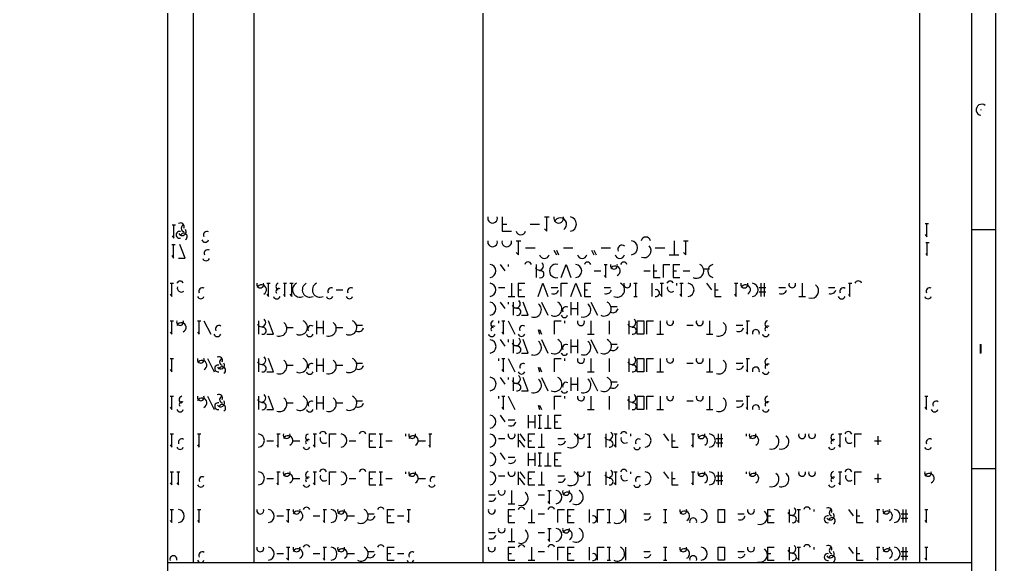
# Model space of a CAD drawing. Header units: millimetres. Extents: x 6 to 1147, y -20 to 811.
# Drawn here: x 762.1 to 1146.6, y 381.3 to 596.2 of the extents above; entities that cross this region are included whole.
import ezdxf

# ---------------------------------------------------------------- set-up
doc = ezdxf.new("R2010")
doc.units = ezdxf.units.MM
for name, color, linetype in [('ARCS', 4, 'Continuous'), ('CURVES', 6, 'Continuous'), ('LINES', 7, 'Continuous'), ('RECTANGLES', 3, 'Continuous')]:
    doc.layers.add(name, color=color, linetype=linetype)

msp = doc.modelspace()

# ---------------------------------------------------------------- linework, layer by layer
at = {"layer": 'ARCS'}
for centre, radius, start, end in [((1141.24, 560.56), 2.21, 50.9061, 259.3803), ((1141.42, 560.56), 0.553, 167.4712, 192.5288), ((825.49, 514.54), 1.42, 333.9465, 121.185), ((948.46, 517.84), 1.92, 165.5297, 14.4703), ((974.5, 517.84), 1.92, 165.5297, 14.4703), ((975.19, 515.5), 2.45, 302.1712, 160.56), ((978.64, 515.5), 2.86, 279.6599, 80.3401), ((825.16, 511.27), 1.37, 75.0686, 285.5928), ((826.15, 512.56), 1.56, 211.8908, 33.0707), ((826.81, 510.61), 1.37, 299.5778, 151.8584), ((827.14, 513.88), 1.35, 102.8043, 257.1957), ((835.9, 511.27), 1.36, 59.2645, 208.706), ((959.62, 513.16), 1.92, 194.4703, 345.5297), ((835.24, 509.74), 1.39, 197.6501, 342.3499), ((948.46, 508.48), 1.92, 165.5297, 14.4703), ((954.07, 508.48), 1.92, 165.3027, 14.25), ((1002.82, 506.17), 2.79, 278.5609, 81.2538), ((1008.85, 508.48), 1.92, 14.6973, 165.75), ((836.23, 503.98), 1.42, 58.815, 206.0535), ((999.55, 505.48), 1.74, 52.2243, 201.4768), ((1008.16, 505.03), 2.76, 247.9993, 43.4234), ((835.57, 502.42), 1.39, 198.0343, 342.7185), ((962.47, 499.18), 1.39, 18.0343, 162.7185), ((966.88, 498.97), 1.63, 199.29, 51.3402), ((968.89, 503.86), 1.91, 192.5288, 347.074), ((983.77, 503.86), 1.91, 192.5288, 347.074), ((985.9, 499.18), 1.33, 18.4349, 161.5651), ((998.62, 503.86), 1.91, 192.7244, 347.2756), ((1000.18, 499.18), 1.33, 18.4349, 161.5651), ((947.2, 497.02), 2.6, 277.9435, 82.0565), ((967.36, 495.73), 1.37, 255.0686, 105.5928), ((973.54, 497.02), 2.66, 75.6507, 284.3493), ((980.98, 497.02), 2.6, 276.6325, 83.3675), ((996.31, 499.18), 1.39, 162.7185, 18.0343), ((996.79, 497.02), 1.98, 294.9628, 153.8119), ((1028.8, 497.02), 2.9, 242.9044, 62.9044), ((1035.94, 497.02), 2.66, 104.3493, 255.6507), ((825.34, 491.74), 1.33, 18.4349, 161.5651), ((1018.42, 491.74), 1.33, 18.4349, 161.5651), ((1092.55, 491.74), 1.39, 18.0343, 162.7185), ((825.82, 490.27), 1.58, 160.0963, 306.6071), ((834.13, 488.98), 1.38, 61.0736, 207.0956), ((856.93, 491.74), 1.39, 161.9657, 17.2815), ((857.44, 489.64), 1.93, 296.5651, 154.9831), ((864.4, 490.9), 1.31, 105.9454, 254.0546), ((864.25, 488.98), 1.15, 65.8978, 219.1737), ((872.56, 489.58), 2.9, 117.0956, 297.0956), ((876.4, 489.58), 2.9, 117.0956, 297.0956), ((880.36, 489.58), 2.9, 117.0956, 297.0956), ((884.89, 488.98), 1.38, 61.0736, 207.0956), ((892.69, 488.98), 1.38, 61.0736, 207.0956), ((947.2, 489.58), 2.6, 277.9435, 82.0565), ((972.55, 490.03), 2.03, 245.0715, 344.7449), ((993.37, 490.03), 1.99, 246.413, 344.1975), ((997.6, 489.58), 2.9, 242.9044, 62.9044), ((1001.5, 491.74), 1.33, 161.5651, 18.4349), ((1012.9, 488.32), 1.35, 257.1957, 102.8043), ((1018.9, 490.27), 1.58, 160.0963, 306.6071), ((1025.26, 489.58), 2.6, 276.6325, 83.3675), ((1047.67, 491.74), 1.39, 162.7185, 18.0343), ((1048.15, 489.64), 1.94, 295.7407, 155.3441), ((1050.58, 489.58), 2.6, 276.6325, 83.3675), ((1062.31, 490.03), 2.03, 245.0715, 344.7449), ((1066.54, 491.74), 1.33, 161.5651, 18.4349), ((1074.01, 489.16), 2.91, 252.7766, 53.6428), ((1081.81, 490.03), 1.99, 246.413, 344.1975), ((1086.7, 488.98), 1.37, 59.9314, 207.646), ((1120.69, 488.98), 1.38, 61.0736, 207.0956), ((833.5, 487.42), 1.33, 198.4349, 341.5651), ((863.44, 487.42), 1.39, 197.6501, 342.3499), ((884.26, 487.42), 1.33, 198.4349, 341.5651), ((892.06, 487.42), 1.33, 198.4349, 341.5651), ((947.2, 482.14), 2.6, 277.9435, 82.0565), ((957.76, 484.09), 1.63, 199.29, 51.3402), ((972.88, 482.14), 2.9, 242.9044, 62.9044), ((992.38, 482.14), 2.87, 243.9704, 63.9704), ((1086.04, 487.42), 1.39, 197.6501, 342.3499), ((1120.06, 487.42), 1.33, 198.4349, 341.5651), ((958.24, 480.88), 1.37, 254.7449, 105.2551), ((964.75, 481.72), 2.94, 251.7371, 52.6242), ((977.41, 481.54), 1.38, 61.0736, 207.0956), ((984.28, 481.72), 2.91, 252.2553, 54.1623), ((995.95, 482.59), 2.03, 245.0715, 344.7449), ((825.34, 476.92), 1.35, 159.1455, 20.8545), ((857.44, 476.71), 1.66, 200.9735, 52.8831), ((872.56, 474.76), 2.95, 243.4349, 63.4349), ((892.06, 474.76), 2.93, 244.4861, 64.4861), ((949.12, 476.05), 1.37, 105.5928, 255.0686), ((976.78, 479.98), 1.33, 198.4349, 341.5651), ((983.29, 476.92), 1.4, 159.5901, 19.5731), ((1003.27, 476.71), 1.66, 200.6589, 53.8807), ((1018.42, 476.92), 1.35, 159.1455, 20.8545), ((1030.09, 476.92), 1.4, 159.5901, 19.5731), ((1057.12, 476.05), 1.37, 105.5928, 255.0686), ((825.82, 474.76), 1.89, 294.9048, 154.2307), ((840.67, 474.1), 1.42, 58.815, 206.0535), ((857.92, 473.44), 1.37, 254.7449, 105.2551), ((864.43, 474.31), 2.99, 252.2351, 53.0047), ((877.09, 474.1), 1.38, 61.0736, 207.0956), ((883.93, 474.31), 2.97, 253.2497, 54.0193), ((895.63, 475.18), 2.07, 245.9657, 345.7189), ((948.97, 474.1), 1.15, 65.8978, 219.1737), ((960.49, 474.1), 1.38, 61.0736, 207.0956), ((1003.78, 473.44), 1.35, 257.1957, 102.8043), ((1037.59, 474.31), 2.99, 252.2351, 53.0047), ((1045.39, 475.18), 2.07, 245.9657, 345.7189), ((1052.23, 472.54), 1.39, 341.9657, 197.2815), ((1056.97, 474.1), 1.15, 65.8978, 219.1737), ((840.01, 472.54), 1.39, 198.0343, 342.7185), ((876.43, 472.54), 1.39, 197.2815, 341.9657), ((948.16, 472.54), 1.39, 197.6501, 342.3499), ((947.2, 467.29), 2.66, 277.679, 82.1467), ((957.76, 469.27), 1.66, 200.9735, 52.8831), ((959.86, 472.54), 1.33, 198.4349, 341.5651), ((964.75, 466.87), 2.99, 252.2351, 53.0047), ((972.88, 467.32), 2.95, 243.4349, 63.4349), ((984.28, 466.87), 2.96, 252.741, 54.5366), ((992.38, 467.32), 2.93, 244.4861, 64.4861), ((1056.13, 472.54), 1.39, 198.0343, 342.7185), ((958.24, 466), 1.37, 254.7449, 105.2551), ((977.41, 466.66), 1.38, 61.0736, 207.0956), ((995.95, 467.74), 2.07, 245.9657, 345.7189), ((1141.78, 468.1), 1.02, 176.1859, 183.0128), ((1141.42, 466.3), 0.543, 173.6598, 186.3402), ((833.5, 462.04), 1.35, 159.1455, 20.8545), ((833.98, 459.88), 1.89, 294.9048, 154.2307), ((840.67, 461.83), 1.37, 331.8584, 119.5778), ((842.26, 461.17), 1.35, 103.0919, 257.4712), ((857.44, 461.83), 1.66, 200.9735, 52.8831), ((864.43, 459.43), 2.99, 252.2351, 53.0047), ((872.56, 459.88), 2.95, 243.4349, 63.4349), ((883.93, 459.43), 2.97, 253.2497, 54.0193), ((892.06, 459.88), 2.93, 244.4861, 64.4861), ((976.78, 465.1), 1.33, 198.4349, 341.5651), ((983.29, 462.04), 1.4, 159.5901, 19.5731), ((1003.27, 461.83), 1.66, 200.6589, 53.8807), ((1018.42, 462.04), 1.35, 159.1455, 20.8545), ((1030.09, 462.04), 1.4, 159.5901, 19.5731), ((1037.59, 459.43), 2.99, 252.2351, 53.0047), ((1057.12, 461.17), 1.37, 105.5928, 255.0686), ((1141.78, 464.5), 1.02, 176.9872, 183.8141), ((840.34, 458.59), 1.35, 77.4712, 283.0919), ((841.3, 459.88), 1.51, 213.6901, 33.6901), ((841.93, 457.93), 1.37, 299.5778, 151.8584), ((857.92, 458.59), 1.37, 254.4072, 104.9314), ((877.09, 459.25), 1.33, 59.0362, 206.0296), ((895.63, 460.3), 2.07, 245.9657, 345.7189), ((960.49, 459.25), 1.33, 59.0362, 206.0296), ((1003.78, 458.59), 1.35, 256.9081, 102.5288), ((1045.39, 460.3), 2.07, 245.9657, 345.7189), ((1052.23, 457.72), 1.4, 339.5901, 199.5731), ((1056.97, 459.25), 1.1, 64.0935, 217.875), ((876.43, 457.72), 1.4, 199.5731, 339.5901), ((947.2, 452.47), 2.66, 277.8533, 82.321), ((957.76, 454.42), 1.67, 200.1363, 53.6156), ((959.86, 457.72), 1.35, 200.8545, 339.1455), ((964.75, 451.99), 2.99, 252.2351, 53.0047), ((972.88, 452.44), 2.95, 243.4349, 63.4349), ((984.28, 451.99), 2.96, 252.741, 54.5366), ((992.38, 452.44), 2.93, 244.4861, 64.4861), ((1056.13, 457.72), 1.4, 200.4099, 340.4269), ((958.24, 451.15), 1.37, 254.4072, 104.9314), ((977.41, 451.81), 1.33, 59.0362, 206.0296), ((995.95, 452.86), 2.07, 245.9657, 345.7189), ((826.3, 446.32), 1.35, 102.8043, 257.1957), ((833.5, 447.22), 1.33, 161.5651, 18.4349), ((833.98, 445.03), 1.94, 293.782, 153.4349), ((840.67, 446.98), 1.38, 332.9044, 118.9264), ((842.26, 446.32), 1.35, 102.8043, 257.1957), ((857.44, 446.98), 1.67, 200.1363, 53.6156), ((864.43, 444.55), 2.99, 252.2351, 53.0047), ((872.56, 445), 2.95, 243.4349, 63.4349), ((883.93, 444.55), 2.97, 253.2497, 54.0193), ((892.06, 445), 2.93, 244.4861, 64.4861), ((976.78, 450.28), 1.35, 200.8545, 339.1455), ((983.29, 447.22), 1.39, 161.9657, 17.2815), ((1003.27, 446.98), 1.67, 199.8321, 54.6052), ((1018.42, 447.22), 1.33, 161.5651, 18.4349), ((1030.09, 447.22), 1.39, 161.9657, 17.2815), ((1037.59, 444.55), 2.99, 252.2351, 53.0047), ((1057.12, 446.32), 1.37, 105.2551, 254.7449), ((825.34, 442.84), 1.35, 200.8545, 339.1455), ((826.12, 444.37), 1.1, 65.4328, 216.8699), ((840.34, 443.71), 1.35, 77.4712, 283.0919), ((841.3, 445), 1.51, 213.6901, 33.6901), ((841.93, 443.05), 1.37, 299.5778, 151.8584), ((857.92, 443.71), 1.37, 254.4072, 104.9314), ((876.43, 442.84), 1.4, 199.5731, 339.5901), ((877.09, 444.37), 1.33, 59.0362, 206.0296), ((895.63, 445.42), 2.07, 245.9657, 345.7189), ((1003.78, 443.71), 1.35, 256.9081, 102.5288), ((1045.39, 445.42), 2.07, 245.9657, 345.7189), ((1052.23, 442.84), 1.4, 339.5901, 199.5731), ((1056.13, 442.84), 1.4, 200.4099, 340.4269), ((1056.97, 444.37), 1.1, 64.0935, 217.875), ((1122.64, 442.84), 1.4, 199.9831, 340.0169), ((1123.3, 444.37), 1.32, 57.8477, 206.5651), ((947.2, 437.62), 2.6, 277.9435, 82.0565), ((955.63, 438.01), 2.05, 245.6744, 346.7014), ((825.97, 429.49), 1.33, 59.0362, 206.0296), ((855.94, 430.18), 2.6, 276.6325, 83.3675), ((867.34, 432.34), 1.33, 161.5651, 18.4349), ((867.82, 430.15), 1.94, 293.782, 153.4349), ((876.1, 431.44), 1.35, 102.8043, 257.1957), ((881.65, 432.34), 1.39, 17.2815, 161.9657), ((882.16, 430.78), 1.67, 159.8637, 306.3844), ((888.46, 430.18), 2.6, 276.6325, 83.3675), ((897.25, 432.34), 1.39, 17.2815, 161.9657), ((916.78, 432.34), 1.33, 161.5651, 18.4349), ((917.26, 430.15), 1.94, 293.782, 153.4349), ((947.2, 430.18), 2.6, 277.9435, 82.0565), ((955.96, 432.34), 1.39, 162.3499, 17.6501), ((979.36, 430.18), 2.9, 242.9044, 62.9044), ((983.29, 432.34), 1.39, 161.9657, 17.2815), ((994.18, 432.1), 1.62, 200.7723, 55.6197), ((1000.18, 432.34), 1.33, 18.4349, 161.5651), ((1000.66, 430.78), 1.62, 159.2277, 304.3803), ((1006.06, 429.49), 1.32, 57.8477, 206.5651), ((1008.34, 430.18), 2.6, 276.6325, 83.3675), ((1030.75, 432.34), 1.39, 162.7185, 18.0343), ((1031.23, 430.15), 1.99, 294.5901, 154.5731), ((1033.66, 430.18), 2.6, 276.6325, 83.3675), ((1050.94, 432.34), 1.33, 161.5651, 18.4349), ((1051.42, 430.15), 1.94, 293.782, 153.4349), ((1058.41, 429.73), 2.91, 252.9371, 53.2594), ((1062.31, 429.73), 2.94, 251.9061, 52.2369), ((1070.44, 432.34), 1.39, 162.3499, 17.6501), ((1074.34, 432.34), 1.33, 161.5651, 18.4349), ((1083.1, 431.44), 1.35, 102.8043, 257.1957), ((1088.65, 432.34), 1.39, 17.2815, 161.9657), ((1089.16, 430.78), 1.67, 159.8637, 306.3844), ((1120.69, 429.49), 1.33, 59.0362, 206.0296), ((825.34, 428.02), 1.33, 198.4349, 341.5651), ((875.14, 428.02), 1.33, 198.4349, 341.5651), ((875.92, 429.49), 1.1, 65.4328, 216.8699), ((975.19, 430.57), 2.05, 245.6744, 346.7014), ((994.66, 428.86), 1.3, 256.6075, 103.3925), ((1005.4, 428.02), 1.39, 197.6501, 342.3499), ((1082.14, 428.02), 1.33, 198.4349, 341.5651), ((1082.92, 429.49), 1.1, 65.4328, 216.8699), ((1120.06, 428.02), 1.33, 198.4349, 341.5651), ((625.06, 268.06), 156.18, 270.022, 270.022), ((947.2, 422.74), 2.6, 277.9435, 82.0565), ((955.63, 423.19), 2.03, 245.0715, 344.7449), ((834.13, 414.61), 1.33, 59.0362, 206.0296), ((855.94, 415.3), 2.6, 276.6325, 83.3675), ((867.34, 417.46), 1.33, 161.5651, 18.4349), ((867.82, 415.27), 1.94, 293.782, 153.4349), ((876.1, 416.59), 1.35, 102.5288, 256.9081), ((875.92, 414.61), 1.1, 65.4328, 216.8699), ((881.65, 417.46), 1.39, 17.2815, 161.9657), ((882.16, 415.93), 1.66, 159.0265, 307.1169), ((888.46, 415.3), 2.6, 276.6325, 83.3675), ((897.25, 417.46), 1.39, 17.2815, 161.9657), ((916.78, 417.46), 1.33, 161.5651, 18.4349), ((917.26, 415.27), 1.94, 293.782, 153.4349), ((925.21, 414.61), 1.33, 59.0362, 206.0296), ((947.2, 415.3), 2.6, 277.9435, 82.0565), ((955.96, 417.46), 1.39, 162.3499, 17.6501), ((979.36, 415.3), 2.9, 242.9044, 62.9044), ((983.29, 417.46), 1.39, 161.9657, 17.2815), ((994.18, 417.25), 1.58, 199.9037, 53.3929), ((1000.18, 417.46), 1.33, 18.4349, 161.5651), ((1000.66, 415.93), 1.61, 158.3691, 305.0958), ((1006.06, 414.61), 1.32, 57.8477, 206.5651), ((1008.34, 415.3), 2.6, 276.6325, 83.3675), ((1030.75, 417.46), 1.39, 162.7185, 18.0343), ((1031.23, 415.27), 1.99, 294.5901, 154.5731), ((1033.66, 415.3), 2.6, 276.6325, 83.3675), ((1050.94, 417.46), 1.33, 161.5651, 18.4349), ((1051.42, 415.27), 1.94, 293.782, 153.4349), ((1058.41, 414.88), 2.91, 252.7766, 53.6428), ((1062.31, 414.88), 2.94, 251.7371, 52.6242), ((1070.44, 417.46), 1.39, 162.3499, 17.6501), ((1074.34, 417.46), 1.33, 161.5651, 18.4349), ((1083.1, 416.59), 1.35, 102.5288, 256.9081), ((1082.92, 414.61), 1.1, 65.4328, 216.8699), ((1088.65, 417.46), 1.39, 17.2815, 161.9657), ((1089.16, 415.93), 1.66, 159.0265, 307.1169), ((1120.06, 417.46), 1.33, 161.5651, 18.4349), ((1120.54, 415.27), 1.94, 293.782, 153.4349), ((833.5, 413.14), 1.33, 198.4349, 341.5651), ((875.14, 413.14), 1.33, 198.4349, 341.5651), ((924.58, 413.14), 1.33, 198.4349, 341.5651), ((975.19, 415.75), 2.03, 245.0715, 344.7449), ((994.66, 413.98), 1.3, 256.6075, 103.3925), ((1005.4, 413.14), 1.39, 197.6501, 342.3499), ((1082.14, 413.14), 1.33, 198.4349, 341.5651), ((947.83, 408.31), 2.03, 245.0715, 344.7449), ((952.06, 410.02), 1.33, 161.5651, 18.4349), ((959.56, 407.44), 2.91, 252.2553, 54.1623), ((973.18, 407.86), 2.6, 276.6325, 83.3675), ((977.44, 410.02), 1.39, 162.3499, 17.6501), ((977.92, 407.83), 1.98, 295.3879, 154.204), ((981.34, 407.86), 2.87, 243.9704, 63.9704), ((875.14, 402.58), 1.33, 18.4349, 161.5651), ((904.42, 402.58), 1.33, 18.4349, 161.5651), ((959.86, 402.58), 1.33, 18.4349, 161.5651), ((971.59, 402.58), 1.39, 18.0343, 162.7185), ((1072.39, 402.58), 1.39, 18.0343, 162.7185), ((824.38, 400.42), 2.6, 276.6325, 83.3675), ((856.93, 402.58), 1.39, 161.9657, 17.2815), ((859.84, 400.42), 2.6, 277.9435, 82.0565), ((871.24, 402.58), 1.39, 162.3499, 17.6501), ((871.72, 400.42), 1.97, 295.7693, 153.4349), ((884.56, 400.42), 2.6, 277.9435, 82.0565), ((888.79, 402.58), 1.39, 162.7185, 18.0343), ((889.27, 400.42), 1.98, 294.9628, 153.8119), ((896.56, 400.42), 2.9, 242.9044, 62.9044), ((900.19, 400.87), 2.03, 245.0715, 344.7449), ((948.16, 402.58), 1.39, 162.3499, 17.6501), ((988.18, 399.13), 1.35, 257.4712, 103.0919), ((997.6, 400.42), 2.9, 242.9044, 62.9044), ((1008.97, 400.87), 1.99, 246.413, 344.1975), ((1023.61, 402.58), 1.39, 161.9657, 17.2815), ((1024.12, 400.42), 1.97, 295.7693, 153.4349), ((1030.42, 400.42), 2.6, 276.6325, 83.3675), ((1046.05, 400.87), 1.99, 246.413, 344.1975), ((1050.28, 402.58), 1.39, 162.3499, 17.6501), ((1053.85, 400), 2.91, 252.7766, 53.6428), ((1066.36, 402.37), 1.63, 199.29, 51.3402), ((1066.84, 399.13), 1.37, 255.0686, 105.5928), ((1080.52, 399.13), 1.37, 74.4072, 284.9314), ((1080.82, 402.37), 1.32, 333.4349, 122.1523), ((1081.48, 400.45), 1.6, 213.3885, 35.1664), ((1082.44, 401.74), 1.31, 105.9454, 254.0546), ((1103.62, 402.58), 1.33, 161.5651, 18.4349), ((1104.1, 400.42), 1.93, 294.1455, 152.6501), ((1106.5, 400.42), 2.6, 276.6325, 83.3675), ((1027.51, 398.26), 1.39, 341.9657, 197.2815), ((1082.14, 398.47), 1.32, 302.1523, 153.4349), ((947.83, 393.43), 2.03, 245.0715, 344.7449), ((952.06, 395.14), 1.33, 161.5651, 18.4349), ((959.56, 392.56), 2.91, 252.2553, 54.1623), ((973.18, 392.98), 2.6, 276.6325, 83.3675), ((977.44, 395.14), 1.39, 162.3499, 17.6501), ((977.92, 392.98), 1.97, 295.7693, 153.4349), ((981.34, 392.98), 2.87, 243.9704, 63.9704), ((875.14, 387.7), 1.33, 18.4349, 161.5651), ((904.42, 387.7), 1.33, 18.4349, 161.5651), ((959.86, 387.7), 1.33, 18.4349, 161.5651), ((971.59, 387.7), 1.39, 18.0343, 162.7185), ((1066.36, 387.49), 1.63, 199.29, 51.3402), ((1072.39, 387.7), 1.39, 18.0343, 162.7185), ((1080.82, 387.49), 1.32, 333.4349, 122.1523), ((822.73, 383.38), 1.39, 342.7185, 198.0343), ((834.13, 384.91), 1.37, 60.4222, 208.1416), ((856.93, 387.7), 1.39, 161.9657, 17.2815), ((859.84, 385.54), 2.6, 277.9435, 82.0565), ((871.24, 387.7), 1.39, 162.3499, 17.6501), ((871.72, 385.54), 1.97, 295.7693, 153.4349), ((884.56, 385.54), 2.6, 277.9435, 82.0565), ((888.79, 387.7), 1.39, 162.7185, 18.0343), ((889.27, 385.54), 1.98, 294.9628, 153.8119), ((896.56, 385.54), 2.9, 242.9044, 62.9044), ((900.19, 385.99), 2.03, 245.0715, 344.7449), ((916.78, 384.91), 1.36, 59.2645, 208.706), ((948.16, 387.7), 1.39, 162.3499, 17.6501), ((988.18, 384.25), 1.35, 257.4712, 103.0919), ((997.6, 385.54), 2.9, 242.9044, 62.9044), ((1008.97, 385.99), 1.99, 246.413, 344.1975), ((1023.61, 387.7), 1.39, 161.9657, 17.2815), ((1024.12, 385.54), 1.97, 295.7693, 153.4349), ((1027.51, 383.38), 1.39, 341.9657, 197.2815), ((1030.42, 385.54), 2.6, 276.6325, 83.3675), ((1046.05, 385.99), 1.99, 246.413, 344.1975), ((1050.28, 387.7), 1.39, 162.3499, 17.6501), ((1053.85, 385.12), 2.91, 252.7766, 53.6428), ((1066.84, 384.25), 1.37, 255.0686, 105.5928), ((1080.52, 384.25), 1.37, 74.4072, 284.9314), ((1081.48, 385.57), 1.6, 213.3885, 35.1664), ((1082.14, 383.59), 1.32, 302.1523, 153.4349), ((1082.44, 386.86), 1.31, 105.9454, 254.0546), ((1103.62, 387.7), 1.33, 161.5651, 18.4349), ((1104.1, 385.54), 1.93, 294.1455, 152.6501), ((1106.5, 385.54), 2.6, 276.6325, 83.3675), ((833.5, 383.38), 1.33, 198.4349, 341.5651), ((916.12, 383.38), 1.39, 197.6501, 342.3499)]:
    msp.add_arc(centre, radius, start, end, dxfattribs=at)
at = {"layer": 'CURVES'}
for p, q in [((952.24, 518.32), (952.24, 512.68)), ((969.88, 512.68), (969.88, 518.32)), ((1119.64, 510.52), (1119.64, 515.68)), ((822.88, 509.92), (822.88, 515.2)), ((952.24, 512.68), (955.96, 512.68)), ((968.92, 513.64), (969.88, 512.68)), ((822.28, 510.88), (822.88, 509.92)), ((958.72, 503.44), (958.72, 508.96)), ((1024.6, 503.44), (1024.6, 508.96)), ((1118.92, 511.36), (1119.64, 510.52)), ((1119.76, 503.08), (1119.76, 508.24)), ((822.76, 502.12), (822.76, 507.4)), ((827.32, 502.12), (825.28, 507.4)), ((957.76, 504.28), (958.72, 503.44)), ((1023.76, 504.28), (1024.6, 503.44)), ((1119.16, 503.92), (1119.76, 503.08)), ((822.04, 503.08), (822.76, 502.12)), ((824.68, 502.12), (827.32, 502.12)), ((975.52, 494.44), (977.44, 499.6)), ((977.44, 499.6), (979.36, 494.44)), ((993.04, 494.44), (993.04, 499.6)), ((1011.88, 499.6), (1011.88, 494.44)), ((1015.84, 494.44), (1015.84, 499.6)), ((1015.84, 499.6), (1018.36, 499.6)), ((1019.68, 499.6), (1019.68, 494.44)), ((992.44, 495.28), (993.04, 494.44)), ((1011.88, 494.44), (1014.52, 494.44)), ((1019.68, 494.44), (1022.32, 494.44)), ((822.04, 487), (822.04, 492.16)), ((860.2, 487), (860.2, 492.16)), ((866.68, 487), (866.68, 492.16)), ((869.32, 487), (869.32, 492.16)), ((958.6, 492.16), (958.6, 487)), ((966.4, 487), (968.32, 492.16)), ((968.32, 492.16), (970.24, 487)), ((975.52, 487), (975.52, 492.16)), ((975.52, 492.16), (978.04, 492.16)), ((979.36, 487), (981.28, 492.16)), ((981.28, 492.16), (983.32, 487)), ((984.64, 492.16), (984.64, 487)), ((1015.12, 487), (1015.12, 492.16)), ((1022.92, 487), (1022.92, 492.16)), ((1036, 492.16), (1036, 487)), ((1044.4, 487), (1044.4, 492.16)), ((1089.28, 487), (1089.28, 492.16)), ((821.44, 487.84), (822.04, 487)), ((859.48, 487.84), (860.2, 487)), ((866.08, 487.84), (866.68, 487)), ((868.6, 487.84), (869.32, 487)), ((958.6, 487), (961.12, 487)), ((962.44, 479.56), (960.52, 484.72)), ((984.64, 487), (987.16, 487)), ((1014.52, 487.84), (1015.12, 487)), ((1022.32, 487.84), (1022.92, 487)), ((1036, 487), (1038.52, 487)), ((1043.8, 487.84), (1044.4, 487)), ((1088.68, 487.84), (1089.28, 487)), ((822.04, 472.12), (822.04, 477.4)), ((832.84, 472.12), (832.84, 477.4)), ((862.12, 472.12), (860.2, 477.4)), ((952.72, 472.12), (952.72, 477.4)), ((959.92, 479.56), (962.44, 479.56)), ((972.88, 472.12), (972.88, 477.4)), ((972.88, 477.4), (975.52, 477.4)), ((1009.24, 472.12), (1009.24, 477.4)), ((1009.24, 477.4), (1011.88, 477.4)), ((1048.96, 472.12), (1048.96, 477.4)), ((821.44, 472.96), (822.04, 472.12)), ((832.24, 472.96), (832.84, 472.12)), ((859.48, 472.12), (862.12, 472.12)), ((952.12, 472.96), (952.72, 472.12)), ((962.44, 464.68), (960.52, 469.96)), ((1048.36, 472.96), (1048.96, 472.12)), ((822.04, 457.24), (822.04, 462.52)), ((862.12, 457.24), (860.2, 462.52)), ((952.72, 457.24), (952.72, 462.52)), ((959.92, 464.68), (962.44, 464.68)), ((972.88, 457.24), (972.88, 462.52)), ((972.88, 462.52), (975.52, 462.52)), ((1009.24, 457.24), (1009.24, 462.52)), ((1009.24, 462.52), (1011.88, 462.52)), ((1048.96, 457.24), (1048.96, 462.52)), ((821.44, 458.2), (822.04, 457.24)), ((952.12, 458.2), (952.72, 457.24)), ((1048.36, 458.2), (1048.96, 457.24)), ((859.48, 457.24), (862.12, 457.24)), ((962.44, 449.8), (960.52, 455.08)), ((822.04, 442.36), (822.04, 447.64)), ((862.12, 442.36), (860.2, 447.64)), ((952.72, 442.36), (952.72, 447.64)), ((959.92, 449.8), (962.44, 449.8)), ((972.88, 442.36), (972.88, 447.64)), ((972.88, 447.64), (975.52, 447.64)), ((1009.24, 442.36), (1009.24, 447.64)), ((1009.24, 447.64), (1011.88, 447.64)), ((1048.96, 442.36), (1048.96, 447.64)), ((1119.4, 442.36), (1119.4, 447.64)), ((821.44, 443.32), (822.04, 442.36)), ((859.48, 442.36), (862.12, 442.36)), ((952.12, 443.32), (952.72, 442.36)), ((1048.36, 443.32), (1048.96, 442.36)), ((1118.8, 443.32), (1119.4, 442.36)), ((972.88, 440.2), (972.88, 435.04)), ((972.88, 435.04), (975.52, 435.04)), ((822.04, 427.6), (822.04, 432.76)), ((832.84, 427.6), (832.84, 432.76)), ((864.04, 427.6), (864.04, 432.76)), ((878.44, 427.6), (878.44, 432.76)), ((884.2, 427.6), (884.2, 432.76)), ((884.2, 432.76), (886.84, 432.76)), ((899.8, 432.76), (899.8, 427.6)), ((923.92, 427.6), (923.92, 432.76)), ((962.44, 432.76), (962.44, 427.6)), ((997, 427.6), (997, 432.76)), ((1019.08, 432.76), (1019.08, 427.6)), ((1027.48, 427.6), (1027.48, 432.76)), ((1085.44, 427.6), (1085.44, 432.76)), ((1091.2, 427.6), (1091.2, 432.76)), ((1091.2, 432.76), (1093.84, 432.76)), ((821.44, 428.44), (822.04, 427.6)), ((832.24, 428.44), (832.84, 427.6)), ((863.44, 428.44), (864.04, 427.6)), ((877.72, 428.44), (878.44, 427.6)), ((899.8, 427.6), (902.44, 427.6)), ((923.32, 428.44), (923.92, 427.6)), ((959.2, 430.12), (958.6, 430.12)), ((961.12, 427.6), (959.2, 430.12)), ((962.44, 427.6), (965.08, 427.6)), ((996.28, 428.44), (997, 427.6)), ((1019.08, 427.6), (1021.6, 427.6)), ((1026.88, 428.44), (1027.48, 427.6)), ((1084.72, 428.44), (1085.44, 427.6)), ((972.88, 425.32), (972.88, 420.16)), ((972.88, 420.16), (975.52, 420.16)), ((822.04, 412.72), (822.04, 417.88)), ((824.68, 412.72), (824.68, 417.88)), ((864.04, 412.72), (864.04, 417.88)), ((878.44, 412.72), (878.44, 417.88)), ((884.2, 412.72), (884.2, 417.88)), ((884.2, 417.88), (886.84, 417.88)), ((899.8, 417.88), (899.8, 412.72)), ((962.44, 417.88), (962.44, 412.72)), ((997, 412.72), (997, 417.88)), ((1019.08, 417.88), (1019.08, 412.72)), ((1027.48, 412.72), (1027.48, 417.88)), ((1085.44, 412.72), (1085.44, 417.88)), ((1091.2, 412.72), (1091.2, 417.88)), ((1091.2, 417.88), (1093.84, 417.88)), ((821.44, 413.56), (822.04, 412.72)), ((824.08, 413.56), (824.68, 412.72)), ((863.44, 413.56), (864.04, 412.72)), ((877.72, 413.56), (878.44, 412.72)), ((899.8, 412.72), (902.44, 412.72)), ((959.2, 415.24), (958.6, 415.24)), ((961.12, 412.72), (959.2, 415.24)), ((962.44, 412.72), (965.08, 412.72)), ((996.28, 413.56), (997, 412.72)), ((1019.08, 412.72), (1021.6, 412.72)), ((1026.88, 413.56), (1027.48, 412.72)), ((1084.72, 413.56), (1085.44, 412.72)), ((970.96, 405.28), (970.96, 410.44)), ((970.24, 406.12), (970.96, 405.28)), ((822.04, 397.84), (822.04, 403)), ((832.84, 397.84), (832.84, 403)), ((868, 397.84), (868, 403)), ((882.28, 397.84), (882.28, 403)), ((907, 403), (907, 397.84)), ((915.52, 397.84), (915.52, 403)), ((954.64, 403), (954.64, 397.84)), ((974.2, 397.84), (974.2, 403)), ((974.2, 403), (976.84, 403)), ((978.04, 403), (978.04, 397.84)), ((989.8, 397.84), (989.8, 403)), ((989.8, 403), (992.44, 403)), ((1056.76, 403), (1056.76, 397.84)), ((1069.12, 397.84), (1069.12, 403)), ((1091.92, 403), (1091.92, 397.84)), ((1100.32, 397.84), (1100.32, 403)), ((1119.4, 397.84), (1119.4, 403)), ((821.44, 398.68), (822.04, 397.84)), ((832.24, 398.68), (832.84, 397.84)), ((867.28, 398.68), (868, 397.84)), ((881.68, 398.68), (882.28, 397.84)), ((907, 397.84), (909.64, 397.84)), ((914.8, 398.68), (915.52, 397.84)), ((954.64, 397.84), (957.28, 397.84)), ((978.04, 397.84), (980.68, 397.84)), ((1056.76, 397.84), (1059.4, 397.84)), ((1068.52, 398.68), (1069.12, 397.84)), ((1091.92, 397.84), (1094.44, 397.84)), ((1099.72, 398.68), (1100.32, 397.84)), ((1118.8, 398.68), (1119.4, 397.84)), ((970.96, 390.4), (970.96, 395.56)), ((970.24, 391.24), (970.96, 390.4)), ((868, 382.96), (868, 388.12)), ((882.28, 382.96), (882.28, 388.12)), ((907, 388.12), (907, 382.96)), ((954.64, 388.12), (954.64, 382.96)), ((974.2, 382.96), (974.2, 388.12)), ((974.2, 388.12), (976.84, 388.12)), ((978.04, 388.12), (978.04, 382.96)), ((989.8, 382.96), (989.8, 388.12)), ((989.8, 388.12), (992.44, 388.12)), ((1056.76, 388.12), (1056.76, 382.96)), ((1069.12, 382.96), (1069.12, 388.12)), ((1091.92, 388.12), (1091.92, 382.96)), ((1100.32, 382.96), (1100.32, 388.12)), ((1119.4, 382.96), (1119.4, 388.12)), ((867.28, 383.8), (868, 382.96)), ((881.68, 383.8), (882.28, 382.96)), ((907, 382.96), (909.64, 382.96)), ((954.64, 382.96), (957.28, 382.96)), ((978.04, 382.96), (980.68, 382.96)), ((1056.76, 382.96), (1059.4, 382.96)), ((1068.52, 383.8), (1069.12, 382.96)), ((1091.92, 382.96), (1094.44, 382.96)), ((1099.72, 383.8), (1100.32, 382.96)), ((1118.8, 383.8), (1119.4, 382.96))]:
    msp.add_line(p, q, dxfattribs=at)
at = {"layer": 'LINES'}
for p, q in [((820.36, 802.48), (820.36, 39.28)), ((830.56, 677.68), (830.56, 382.12)), ((854.44, 677.68), (854.44, 382.12)), ((944.68, 677.68), (944.68, 382.12)), ((1116.64, 677.68), (1116.64, 382.12)), ((952.24, 515.44), (954.04, 515.44)), ((963.28, 515.44), (967, 515.44)), ((968.92, 518.32), (970.72, 518.32)), ((1118.92, 515.68), (1120.24, 515.68)), ((822.28, 515.2), (823.48, 515.2)), ((1137.16, 513.4), (1146.64, 513.4)), ((957.76, 508.96), (959.56, 508.96)), ((1020.04, 508.96), (1020.04, 503.44)), ((1023.76, 508.96), (1025.56, 508.96)), ((1119.16, 508.24), (1120.48, 508.24)), ((822.04, 507.4), (823.36, 507.4)), ((961.48, 506.2), (965.2, 506.2)), ((972.64, 505.24), (973.6, 503.44)), ((973.6, 505.24), (974.44, 503.44)), ((976.36, 506.2), (980.08, 506.2)), ((987.52, 505.24), (988.36, 503.44)), ((988.36, 505.24), (989.32, 503.44)), ((991.24, 506.2), (994.96, 506.2)), ((1012.6, 506.2), (1016.32, 506.2)), ((1018.12, 503.44), (1021.84, 503.44)), ((951.4, 499.6), (953.32, 497.08)), ((954.64, 499.6), (954.64, 498.76)), ((965.68, 499.6), (965.68, 494.44)), ((988.48, 497.08), (991.12, 497.08)), ((992.44, 499.6), (993.64, 499.6)), ((1008.04, 497.08), (1010.56, 497.08)), ((1011.88, 497.08), (1013.2, 497.08)), ((1019.68, 499.6), (1022.32, 499.6)), ((1019.68, 497.08), (1021, 497.08)), ((1023.64, 497.08), (1026.16, 497.08)), ((1031.44, 497.92), (1033.96, 497.92)), ((821.44, 492.16), (822.76, 492.16)), ((859.48, 492.16), (860.8, 492.16)), ((866.08, 492.16), (867.28, 492.16)), ((868.6, 492.16), (869.92, 492.16)), ((886.84, 489.64), (889.48, 489.64)), ((950.8, 490.48), (953.32, 490.48)), ((955.96, 492.16), (955.96, 487)), ((958.6, 492.16), (961.12, 492.16)), ((958.6, 489.64), (959.92, 489.64)), ((971.56, 490.48), (974.2, 490.48)), ((984.64, 492.16), (987.16, 492.16)), ((984.64, 489.64), (985.84, 489.64)), ((992.44, 490.48), (994.96, 490.48)), ((1004.08, 492.16), (1005.4, 492.16)), ((1004.8, 492.16), (1004.8, 487)), ((1011.28, 492.16), (1011.28, 487)), ((1014.52, 492.16), (1015.84, 492.16)), ((1021, 492.16), (1021, 491.32)), ((1022.32, 492.16), (1023.64, 492.16)), ((1032.76, 492.16), (1034.68, 489.64)), ((1036, 489.64), (1037.32, 489.64)), ((1043.8, 492.16), (1045.12, 492.16)), ((1053.52, 490.48), (1056.16, 490.48)), ((1053.52, 488.8), (1056.16, 488.8)), ((1054.12, 492.16), (1054.12, 487)), ((1055.44, 492.16), (1055.44, 487)), ((1061.32, 490.48), (1063.96, 490.48)), ((1070.44, 492.16), (1070.44, 487)), ((1080.88, 490.48), (1083.4, 490.48)), ((1088.68, 492.16), (1090, 492.16)), ((951.4, 484.72), (953.32, 482.2)), ((954.64, 487), (957.28, 487)), ((954.64, 484.72), (954.64, 483.88)), ((956.56, 484.72), (956.56, 479.56)), ((967.72, 484.72), (970.24, 479.56)), ((979.36, 484.72), (979.36, 479.56)), ((982, 484.72), (982, 479.56)), ((987.16, 484.72), (989.8, 479.56)), ((1004.08, 487), (1005.4, 487)), ((1069.12, 487), (1071.76, 487)), ((979.36, 482.2), (982, 482.2)), ((994.96, 483.04), (997.6, 483.04)), ((821.44, 477.4), (822.76, 477.4)), ((832.24, 477.4), (833.56, 477.4)), ((834.76, 477.4), (837.4, 472.12)), ((856.24, 477.4), (856.24, 472.12)), ((879.04, 477.4), (879.04, 472.12)), ((881.68, 477.4), (881.68, 472.12)), ((950.8, 477.4), (950.8, 476.44)), ((952.12, 477.4), (953.32, 477.4)), ((954.64, 477.4), (957.28, 472.12)), ((976.84, 477.4), (976.84, 476.44)), ((987.16, 477.4), (987.16, 472.12)), ((994.36, 477.4), (994.36, 472.12)), ((1002.16, 477.4), (1002.16, 472.12)), ((1014.52, 477.4), (1014.52, 472.12)), ((1033.96, 477.4), (1033.96, 472.12)), ((1048.36, 477.4), (1049.68, 477.4)), ((867.28, 474.76), (869.92, 474.76)), ((879.04, 474.76), (881.68, 474.76)), ((886.84, 474.76), (889.48, 474.76)), ((894.64, 475.6), (897.28, 475.6)), ((966.4, 473.92), (967, 472.12)), ((967, 473.92), (967.72, 472.12)), ((1024.96, 475.6), (1027.48, 475.6)), ((1044.4, 475.6), (1047.04, 475.6)), ((951.4, 469.96), (953.32, 467.32)), ((954.64, 469.96), (954.64, 469)), ((956.56, 469.96), (956.56, 464.68)), ((967.72, 469.96), (970.24, 464.68)), ((979.36, 469.96), (979.36, 464.68)), ((982, 469.96), (982, 464.68)), ((985.84, 472.12), (988.48, 472.12)), ((987.16, 469.96), (989.8, 464.68)), ((1013.2, 472.12), (1015.84, 472.12)), ((1032.76, 472.12), (1035.28, 472.12)), ((979.36, 467.32), (982, 467.32)), ((994.96, 468.16), (997.6, 468.16)), ((1140.64, 468.16), (1140.64, 464.44)), ((1140.88, 468.04), (1140.88, 464.56)), ((821.44, 462.52), (822.76, 462.52)), ((836.08, 462.52), (838.72, 457.24)), ((856.24, 462.52), (856.24, 457.24)), ((879.04, 462.52), (879.04, 457.24)), ((881.68, 462.52), (881.68, 457.24)), ((950.8, 462.52), (950.8, 461.56)), ((952.12, 462.52), (953.32, 462.52)), ((954.64, 462.52), (957.28, 457.24)), ((976.84, 462.52), (976.84, 461.56)), ((987.16, 462.52), (987.16, 457.24)), ((994.36, 462.52), (994.36, 457.24)), ((1002.16, 462.52), (1002.16, 457.24)), ((1014.52, 462.52), (1014.52, 457.24)), ((1033.96, 462.52), (1033.96, 457.24)), ((1048.36, 462.52), (1049.68, 462.52)), ((867.28, 459.88), (869.92, 459.88)), ((879.04, 459.88), (881.68, 459.88)), ((886.84, 459.88), (889.48, 459.88)), ((894.64, 460.72), (897.28, 460.72)), ((966.4, 459.04), (967, 457.24)), ((967, 459.04), (967.72, 457.24)), ((1024.96, 460.72), (1027.48, 460.72)), ((1044.4, 460.72), (1047.04, 460.72)), ((951.4, 455.08), (953.32, 452.44)), ((954.64, 455.08), (954.64, 454.24)), ((956.56, 455.08), (956.56, 449.8)), ((967.72, 455.08), (970.24, 449.8)), ((979.36, 455.08), (979.36, 449.8)), ((982, 455.08), (982, 449.8)), ((985.84, 457.24), (988.48, 457.24)), ((987.16, 455.08), (989.8, 449.8)), ((1013.2, 457.24), (1015.84, 457.24)), ((1032.76, 457.24), (1035.28, 457.24)), ((979.36, 452.44), (982, 452.44)), ((994.96, 453.28), (997.6, 453.28)), ((821.44, 447.64), (822.76, 447.64)), ((836.08, 447.64), (838.72, 442.36)), ((856.24, 447.64), (856.24, 442.36)), ((879.04, 447.64), (879.04, 442.36)), ((881.68, 447.64), (881.68, 442.36)), ((950.8, 447.64), (950.8, 446.8)), ((952.12, 447.64), (953.32, 447.64)), ((954.64, 447.64), (957.28, 442.36)), ((976.84, 447.64), (976.84, 446.8)), ((987.16, 447.64), (987.16, 442.36)), ((994.36, 447.64), (994.36, 442.36)), ((1002.16, 447.64), (1002.16, 442.36)), ((1014.52, 447.64), (1014.52, 442.36)), ((1033.96, 447.64), (1033.96, 442.36)), ((1048.36, 447.64), (1049.68, 447.64)), ((1118.8, 447.64), (1120, 447.64)), ((867.28, 445), (869.92, 445)), ((879.04, 445), (881.68, 445)), ((886.84, 445), (889.48, 445)), ((894.64, 445.84), (897.28, 445.84)), ((966.4, 444.16), (967, 442.36)), ((967, 444.16), (967.72, 442.36)), ((985.84, 442.36), (988.48, 442.36)), ((1013.2, 442.36), (1015.84, 442.36)), ((1024.96, 445.84), (1027.48, 445.84)), ((1032.76, 442.36), (1035.28, 442.36)), ((1044.4, 445.84), (1047.04, 445.84)), ((951.4, 440.2), (953.32, 437.56)), ((962.44, 440.2), (962.44, 435.04)), ((965.08, 440.2), (965.08, 435.04)), ((966.4, 440.2), (967.72, 440.2)), ((967, 440.2), (967, 435.04)), ((970.24, 440.2), (970.24, 435.04)), ((972.88, 440.2), (975.52, 440.2)), ((954.64, 438.4), (957.28, 438.4)), ((962.44, 437.56), (965.08, 437.56)), ((966.4, 435.04), (967.72, 435.04)), ((968.92, 435.04), (971.56, 435.04)), ((972.88, 437.56), (974.2, 437.56)), ((821.44, 432.76), (822.76, 432.76)), ((832.24, 432.76), (833.56, 432.76)), ((863.44, 432.76), (864.76, 432.76)), ((877.72, 432.76), (879.04, 432.76)), ((899.8, 432.76), (902.44, 432.76)), ((903.76, 432.76), (905.08, 432.76)), ((904.36, 432.76), (904.36, 427.6)), ((914.2, 432.76), (914.2, 431.92)), ((923.32, 432.76), (924.52, 432.76)), ((950.8, 430.96), (953.32, 430.96)), ((958.6, 432.76), (958.6, 427.6)), ((959.2, 432.76), (961.12, 430.12)), ((962.44, 432.76), (965.08, 432.76)), ((967.72, 432.76), (967.72, 427.6)), ((974.2, 430.96), (976.84, 430.96)), ((985.84, 432.76), (987.16, 432.76)), ((986.56, 432.76), (986.56, 427.6)), ((993.04, 432.76), (993.04, 427.6)), ((996.28, 432.76), (997.6, 432.76)), ((1002.76, 432.76), (1002.76, 431.92)), ((1015.84, 432.76), (1017.76, 430.12)), ((1026.88, 432.76), (1028.2, 432.76)), ((1036.6, 430.96), (1039.24, 430.96)), ((1037.32, 432.76), (1037.32, 427.6)), ((1038.52, 432.76), (1038.52, 427.6)), ((1048.36, 432.76), (1048.36, 431.92)), ((1084.72, 432.76), (1086.04, 432.76)), ((1100.32, 431.92), (1100.32, 428.44)), ((859.48, 430.12), (862.12, 430.12)), ((869.92, 430.12), (872.56, 430.12)), ((892, 430.12), (894.64, 430.12)), ((899.8, 430.12), (901.12, 430.12)), ((903.76, 427.6), (905.08, 427.6)), ((906.4, 430.12), (908.92, 430.12)), ((919.36, 430.12), (922, 430.12)), ((962.44, 430.12), (963.76, 430.12)), ((966.4, 427.6), (968.92, 427.6)), ((985.84, 427.6), (987.16, 427.6)), ((1019.08, 430.12), (1020.4, 430.12)), ((1036.6, 429.28), (1039.24, 429.28)), ((1099, 430.12), (1101.64, 430.12)), ((951.4, 425.32), (953.32, 422.68)), ((954.64, 423.64), (957.28, 423.64)), ((962.44, 425.32), (962.44, 420.16)), ((965.08, 425.32), (965.08, 420.16)), ((966.4, 425.32), (967.72, 425.32)), ((967, 425.32), (967, 420.16)), ((970.24, 425.32), (970.24, 420.16)), ((972.88, 425.32), (975.52, 425.32)), ((962.44, 422.68), (965.08, 422.68)), ((966.4, 420.16), (967.72, 420.16)), ((968.92, 420.16), (971.56, 420.16)), ((972.88, 422.68), (974.2, 422.68)), ((1137.16, 419.2), (1146.64, 419.2)), ((821.44, 417.88), (822.76, 417.88)), ((824.08, 417.88), (825.28, 417.88)), ((863.44, 417.88), (864.76, 417.88)), ((877.72, 417.88), (879.04, 417.88)), ((899.8, 417.88), (902.44, 417.88)), ((903.76, 417.88), (905.08, 417.88)), ((904.36, 417.88), (904.36, 412.72)), ((914.2, 417.88), (914.2, 417.04)), ((950.8, 416.2), (953.32, 416.2)), ((958.6, 417.88), (958.6, 412.72)), ((959.2, 417.88), (961.12, 415.24)), ((962.44, 417.88), (965.08, 417.88)), ((967.72, 417.88), (967.72, 412.72)), ((974.2, 416.2), (976.84, 416.2)), ((985.84, 417.88), (987.16, 417.88)), ((986.56, 417.88), (986.56, 412.72)), ((993.04, 417.88), (993.04, 412.72)), ((996.28, 417.88), (997.6, 417.88)), ((1002.76, 417.88), (1002.76, 417.04)), ((1015.84, 417.88), (1017.76, 415.24)), ((1026.88, 417.88), (1028.2, 417.88)), ((1036.6, 416.2), (1039.24, 416.2)), ((1037.32, 417.88), (1037.32, 412.72)), ((1038.52, 417.88), (1038.52, 412.72)), ((1048.36, 417.88), (1048.36, 417.04)), ((1084.72, 417.88), (1086.04, 417.88)), ((1100.32, 417.04), (1100.32, 413.56)), ((859.48, 415.24), (862.12, 415.24)), ((869.92, 415.24), (872.56, 415.24)), ((892, 415.24), (894.64, 415.24)), ((899.8, 415.24), (901.12, 415.24)), ((903.76, 412.72), (905.08, 412.72)), ((906.4, 415.24), (908.92, 415.24)), ((919.36, 415.24), (922, 415.24)), ((962.44, 415.24), (963.76, 415.24)), ((966.4, 412.72), (968.92, 412.72)), ((985.84, 412.72), (987.16, 412.72)), ((1019.08, 415.24), (1020.4, 415.24)), ((1036.6, 414.4), (1039.24, 414.4)), ((1099, 415.24), (1101.64, 415.24)), ((946.84, 408.76), (949.48, 408.76)), ((955.96, 410.44), (955.96, 405.28)), ((966.4, 408.76), (968.92, 408.76)), ((970.24, 410.44), (971.56, 410.44)), ((954.64, 405.28), (957.28, 405.28)), ((821.44, 403), (822.76, 403)), ((832.24, 403), (833.56, 403)), ((863.44, 400.48), (866.08, 400.48)), ((867.28, 403), (868.6, 403)), ((877.72, 400.48), (880.36, 400.48)), ((881.68, 403), (883, 403)), ((891.4, 400.48), (894.04, 400.48)), ((899.2, 401.32), (901.84, 401.32)), ((907, 403), (909.64, 403)), ((907, 400.48), (908.32, 400.48)), ((910.96, 400.48), (913.48, 400.48)), ((914.8, 403), (916.12, 403)), ((954.64, 403), (957.28, 403)), ((954.64, 400.48), (955.96, 400.48)), ((963.76, 403), (963.76, 397.84)), ((966.4, 401.32), (968.92, 401.32)), ((978.04, 403), (980.68, 403)), ((978.04, 400.48), (979.36, 400.48)), ((986.56, 403), (986.56, 397.84)), ((993.64, 403), (994.96, 403)), ((994.36, 403), (994.36, 397.84)), ((1000.84, 403), (1000.84, 397.84)), ((1008.04, 401.32), (1010.56, 401.32)), ((1015.84, 403), (1017.16, 403)), ((1016.44, 403), (1016.44, 397.84)), ((1045.12, 401.32), (1047.64, 401.32)), ((1056.76, 403), (1059.4, 403)), ((1056.76, 400.48), (1058.08, 400.48)), ((1065.28, 403), (1065.28, 397.84)), ((1068.52, 403), (1069.84, 403)), ((1075, 403), (1075, 402.16)), ((1088.68, 403), (1090.6, 400.48)), ((1091.92, 400.48), (1093.24, 400.48)), ((1099.72, 403), (1101.04, 403)), ((1109.44, 401.32), (1112.08, 401.32)), ((1110.16, 403), (1110.16, 397.84)), ((1111.36, 403), (1111.36, 397.84)), ((1118.8, 403), (1120, 403)), ((962.44, 397.84), (965.08, 397.84)), ((993.64, 397.84), (994.96, 397.84)), ((1015.84, 397.84), (1017.16, 397.84)), ((1109.44, 399.52), (1112.08, 399.52)), ((946.84, 393.88), (949.48, 393.88)), ((955.96, 395.56), (955.96, 390.4)), ((966.4, 393.88), (968.92, 393.88)), ((970.24, 395.56), (971.56, 395.56)), ((954.64, 390.4), (957.28, 390.4)), ((863.44, 385.6), (866.08, 385.6)), ((867.28, 388.12), (868.6, 388.12)), ((877.72, 385.6), (880.36, 385.6)), ((881.68, 388.12), (883, 388.12)), ((891.4, 385.6), (894.04, 385.6)), ((899.2, 386.44), (901.84, 386.44)), ((907, 388.12), (909.64, 388.12)), ((907, 385.6), (908.32, 385.6)), ((910.96, 385.6), (913.48, 385.6)), ((954.64, 388.12), (957.28, 388.12)), ((954.64, 385.6), (955.96, 385.6)), ((963.76, 388.12), (963.76, 382.96)), ((966.4, 386.44), (968.92, 386.44)), ((978.04, 388.12), (980.68, 388.12)), ((978.04, 385.6), (979.36, 385.6)), ((986.56, 388.12), (986.56, 382.96)), ((993.64, 388.12), (994.96, 388.12)), ((994.36, 388.12), (994.36, 382.96)), ((1000.84, 388.12), (1000.84, 382.96)), ((1008.04, 386.44), (1010.56, 386.44)), ((1015.84, 388.12), (1017.16, 388.12)), ((1016.44, 388.12), (1016.44, 382.96)), ((1045.12, 386.44), (1047.64, 386.44)), ((1056.76, 388.12), (1059.4, 388.12)), ((1056.76, 385.6), (1058.08, 385.6)), ((1065.28, 388.12), (1065.28, 382.96)), ((1068.52, 388.12), (1069.84, 388.12)), ((1075, 388.12), (1075, 387.28)), ((1088.68, 388.12), (1090.6, 385.6)), ((1091.92, 385.6), (1093.24, 385.6)), ((1099.72, 388.12), (1101.04, 388.12)), ((1109.44, 386.44), (1112.08, 386.44)), ((1109.44, 384.64), (1112.08, 384.64)), ((1110.16, 388.12), (1110.16, 382.96)), ((1111.36, 388.12), (1111.36, 382.96)), ((1118.8, 388.12), (1120, 388.12)), ((820.36, 382.12), (1137.16, 382.12)), ((962.44, 382.96), (965.08, 382.96)), ((993.64, 382.96), (994.96, 382.96)), ((1015.84, 382.96), (1017.16, 382.96))]:
    msp.add_line(p, q, dxfattribs=at)
at = {"layer": 'RECTANGLES'}
for p, q in [((1146.64, 811), (1146.64, 30.64)), ((1137.16, 802.48), (1137.16, 39.28)), ((1005.4, 477.4), (1008.04, 477.4)), ((1005.4, 472.12), (1005.4, 477.4)), ((1008.04, 477.4), (1008.04, 472.12)), ((1008.04, 472.12), (1005.4, 472.12)), ((1005.4, 462.52), (1008.04, 462.52)), ((1005.4, 457.24), (1005.4, 462.52)), ((1008.04, 462.52), (1008.04, 457.24)), ((1008.04, 457.24), (1005.4, 457.24)), ((1005.4, 447.64), (1008.04, 447.64)), ((1005.4, 442.36), (1005.4, 447.64)), ((1008.04, 447.64), (1008.04, 442.36)), ((1008.04, 442.36), (1005.4, 442.36)), ((1037.32, 403), (1039.84, 403)), ((1037.32, 397.84), (1037.32, 403)), ((1039.84, 403), (1039.84, 397.84)), ((1039.84, 397.84), (1037.32, 397.84)), ((1037.32, 388.12), (1039.84, 388.12)), ((1037.32, 382.96), (1037.32, 388.12)), ((1039.84, 388.12), (1039.84, 382.96)), ((1039.84, 382.96), (1037.32, 382.96))]:
    msp.add_line(p, q, dxfattribs=at)

doc.saveas('drawing.dxf')
